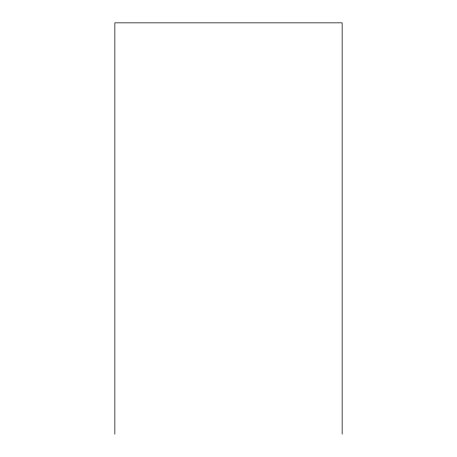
<?xml version="1.0" encoding="UTF-8"?>
<svg xmlns="http://www.w3.org/2000/svg" width="457" height="457" viewBox="0 0 457 457"><rect width="100%" height="100%" fill="white"/><g stroke="black" fill="none" stroke-linecap="round" stroke-linejoin="round"><path stroke-width="0.69" d="M342.15 434.15L342.15 22.85L114.85 22.85L114.85 434.15"/></g></svg>
